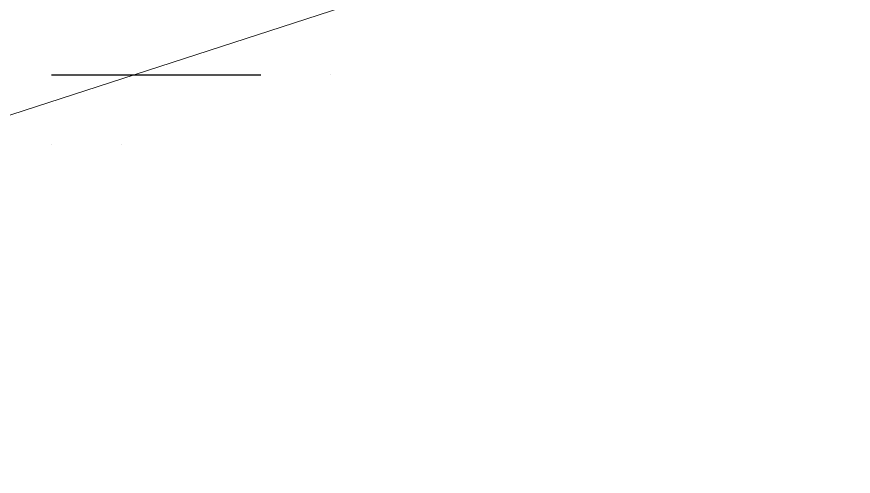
# Model space of a CAD drawing. Header units: millimetres. Extents: x 6 to 745025, y -1528 to 119936.
# Drawn here: x 182.873 to 183.381, y 108.737 to 109.015 of the extents above; entities that cross this region are included whole.
import ezdxf

# ---------------------------------------------------------------- set-up
doc = ezdxf.new("R2010")
doc.units = ezdxf.units.MM
doc.header["$MEASUREMENT"] = 0
doc.layers.get('0').update_dxf_attribs({"linetype": 'CONTINUOUS'})

msp = doc.modelspace()

# ---------------------------------------------------------------- linework, layer by layer
at = {"color": 0, "linetype": 'Continuous', "lineweight": 25, "true_color": 0x000005}
for p, q in [((182.89411, 108.98011), (182.93644, 108.98011)), ((182.89411, 108.98011), (182.93644, 108.98011)), ((182.89411, 108.98011), (182.89411, 108.98011)), ((182.89411, 108.98011), (182.89411, 108.98011)), ((182.89411, 108.98011), (182.89411, 108.98011)), ((182.89411, 108.98011), (182.89411, 108.98011)), ((182.89411, 108.98011), (182.89411, 108.98011)), ((182.89411, 108.98011), (182.89411, 108.98011)), ((182.89411, 108.98011), (182.89411, 108.98011)), ((182.89411, 108.98011), (182.89411, 108.98011)), ((182.93644, 108.98011), (182.93644, 108.98011)), ((182.93644, 108.98011), (182.93644, 108.98011)), ((182.93644, 108.98011), (182.93644, 108.98011)), ((182.93644, 108.98011), (182.93644, 108.98011)), ((182.93644, 108.98011), (182.93644, 108.98011)), ((182.93644, 108.98011), (182.93644, 108.98011)), ((182.93644, 108.98011), (182.93644, 108.98011)), ((182.97877, 108.98011), (182.97877, 108.98011)), ((182.97877, 108.98011), (182.97877, 108.98011)), ((182.97877, 108.98011), (182.97877, 108.98011)), ((182.97877, 108.98011), (182.97877, 108.98011)), ((182.97877, 108.98011), (182.97877, 108.98011)), ((182.97877, 108.98011), (182.97877, 108.98011)), ((182.97877, 108.98011), (182.97877, 108.98011)), ((183.02111, 108.98011), (183.02111, 108.98011)), ((183.02111, 108.98011), (183.02111, 108.98011)), ((183.02111, 108.98011), (183.02111, 108.98011)), ((183.02111, 108.98011), (183.02111, 108.98011)), ((183.02111, 108.98011), (183.02111, 108.98011)), ((183.02111, 108.98011), (183.02111, 108.98011)), ((183.02111, 108.98011), (183.02111, 108.98011)), ((183.06344, 108.98011), (183.06344, 108.98011)), ((182.89411, 108.93778), (182.89411, 108.93778)), ((182.89411, 108.93778), (182.89411, 108.93778)), ((182.89411, 108.93778), (182.89411, 108.93778)), ((182.89411, 108.93778), (182.89411, 108.93778)), ((182.89411, 108.93778), (182.89411, 108.93778)), ((182.89411, 108.93778), (182.89411, 108.93778)), ((182.89411, 108.93778), (182.89411, 108.93778)), ((182.89411, 108.93778), (182.89411, 108.93778)), ((182.89411, 108.93778), (182.89411, 108.93778)), ((182.89411, 108.93778), (182.89411, 108.93778)), ((182.93644, 108.93778), (182.93644, 108.93778))]:
    msp.add_line(p, q, dxfattribs=at)
at = {"color": 0, "linetype": 'Continuous', "lineweight": 18, "true_color": 0x000003}
msp.add_lwpolyline([(182.68244, 108.89544), (185.68811, 109.86911), (182.68244, 110.84278)], dxfattribs=at)
at = {"color": 0, "linetype": 'Continuous', "lineweight": 25, "true_color": 0x000005}
for points in [[(182.89411, 108.98011), (182.93644, 108.98011), (182.97877, 108.98011), (183.02111, 108.98011)], [(182.89411, 108.98011), (182.93644, 108.98011), (182.97877, 108.98011), (183.02111, 108.98011)], [(182.89411, 108.98011), (182.93644, 108.98011), (182.97877, 108.98011)], [(182.89411, 108.98011), (182.93644, 108.98011), (182.97877, 108.98011)], [(182.89411, 108.98011), (182.93644, 108.98011), (182.97877, 108.98011)]]:
    msp.add_lwpolyline(points, dxfattribs=at)
at = {"color": 0, "linetype": 'Continuous', "lineweight": 18, "true_color": 0x000003}
msp.add_open_spline([(181.01027, 107.92178), (182.09745, 107.92178), (182.97877, 108.8031), (182.97877, 109.89028)], degree=3, dxfattribs=at)

doc.saveas('drawing.dxf')
